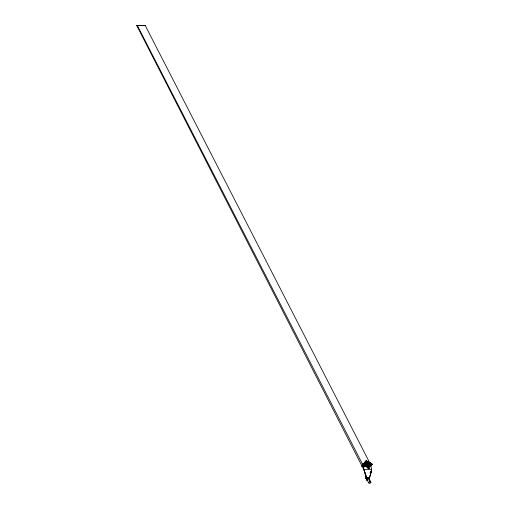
<?xml version="1.0" encoding="UTF-8"?>
<svg xmlns="http://www.w3.org/2000/svg" width="509" height="509" viewBox="0 0 509 509"><rect width="100%" height="100%" fill="white"/><g stroke="black" fill="none" stroke-linecap="round" stroke-linejoin="round"><path stroke-width="0.76" d="M366.913 478.25L366.849 478.447M369.992 462.916L367.562 465.989L367.651 465.309M367.466 466.32L367.721 465.85M368.955 467.752C369.273 468.923 368.91 467.02 368.096 468.051M368.529 467.644C367.988 468.407 368.357 467.224 368.828 468.337M368.128 467.994L368.274 468.325M370.113 463.343L367.727 466.015L367.403 465.608M363.661 463.686C369.324 467.504 366.435 464.163 368.306 468.121M367.504 466.11L363.731 463.629M367.199 465.888L367.46 465.735M368.777 468.267L367.593 465.665M368.192 467.898L367.294 465.9M367.294 465.748L367.574 465.977L367.358 465.5L368.141 464.991L364.361 462.891M367.396 478.829L363.789 469.553L136.686 25.45L137.392 25.635L362.389 463.941L367.027 480.49L367.269 479.383M369.229 479.039L371.704 469.572L370.654 465.36M369.216 478.835L371.704 469.572L363.789 469.553M365.099 465.83L367.199 467.122L363.038 464.564M367.065 463.527L369.127 464.793M367.174 463.654L369.152 464.838M368.834 467.943L367.88 466.047L367.078 465.773L366.556 466.308M367.415 465.347L368.172 464.959M369.763 463.731L367.473 466.874L370.037 463.298M368.172 467.917L368.109 468.248M369.038 468.248L368.631 467.739M366.83 478.498L366.938 478.155M367.377 465.907L367.511 465.939M369.044 468.235L368.879 468.433M368.497 477.436L370.946 482.233L369.82 483.55L368.669 482.882L366.187 478.034L365.786 478.505L365.952 477.302M367.256 477.862L367.638 477.716L367.848 478.441L368.052 477.817L367.632 478.441L367.199 477.919L367.04 478.199L367.752 478.384L368.052 477.938L367.632 478.441L367.237 477.811L367.632 477.69M368.077 462.732L368.261 462.337M369.922 463.801L370.018 463.419M368.204 468.076L368.694 467.733M370.444 464.221L370.934 463.457M362.974 466.6L361.753 465.888L366.187 460.696L372.314 464.265L371.055 465.869L364.902 462.229M361.816 465.894L366.2 460.766M362.828 466.524L367.32 461.396M363.515 465.881L367.409 461.409L363.68 465.862M363.49 466.301L367.543 461.498M364.482 466.568L368.401 462.35M364.406 466.861L368.484 462.038M364.469 466.893L368.637 462.115L369.801 462.834M365.112 466.384L368.643 462.14M367.842 464.749L366.493 466.327M366.283 466.829L369.706 462.751M366.308 466.848L369.858 462.827L371.023 463.546M366.677 466.588L369.865 462.84M370.024 462.935L367.46 466.079L367.161 465.773M367.555 466.416L370.183 463.381M368.491 466.384L370.966 463.483M368.522 466.403L371.093 463.559M371.086 463.534L369.178 465.754M368.707 466.556L371.214 463.623M368.802 466.568L371.265 463.68M368.72 467.93L369.108 468.127L368.783 467.758M370.189 466.479L372.314 464.265M370.208 466.518L372.187 464.189M371.971 464.628L365.946 461.339M368.561 468.051L368.86 467.758M368.669 482.882L369.801 481.565L367.695 477.455M368.949 468.439L368.726 467.917M368.821 468.471L368.484 468.598M367.294 466.034L368.58 468.242M367.574 466.289L366.83 466.142M365.373 466.066L365.405 465.741M367.587 466.39L366.766 466.327M136.686 25.45L145.3 25.647L369.941 463.247M137.392 25.635L145.3 25.647M362.389 463.941L363.973 463.941M367.104 478.11L367.752 478.384L367.638 477.716M368.37 468.566L368.109 468.191M372.206 464.272L366.156 460.76L367.358 461.415M372.015 464.749L366.009 461.262M365.621 461.415L366.779 462.089M365.564 461.459L371.672 464.978M365.526 461.498L371.57 465.016M364.991 462.153L366.149 462.827M371.118 465.799L364.928 462.204M364.298 462.942L369.375 465.837M364.272 462.967L369.318 465.9M369.47 466.562L364.018 463.419L369.413 466.626M363.642 463.705L367.562 465.989M363.102 464.361L366.862 466.486L367.256 465.951M363.019 464.405L366.824 466.543M363.006 464.456L366.703 466.6M362.472 465.099L363.636 465.773M363.528 466.327L362.249 465.665M363.585 466.435L362.134 465.614L363.528 466.499M361.842 465.837L363.006 466.511M365.793 478.307L366.938 478.975M365.723 478.384L366.932 479.166M369.801 481.565L370.946 482.233M367.453 477.798L367.752 478.384M366.378 460.849L361.886 465.977M368.344 465.741L368.3 465.659A2.717 0.744 40.5 0 1 366.525 464.628L366.518 464.768M368.293 465.799L368.255 465.716A2.717 0.744 40.5 0 1 366.474 464.685M366.9 464.189L366.894 464.329A2.717 0.744 40.5 0 0 368.669 465.36A2.717 0.744 40.5 0 1 366.944 464.272M367.549 466.537L367.593 466.619A2.717 0.744 40.5 0 1 365.818 465.589M366.098 465.073L366.143 465.207A2.717 0.744 40.5 0 0 367.918 466.238L367.969 466.18A2.717 0.744 40.5 0 1 366.194 465.15M365.774 465.506L365.767 465.646A2.717 0.744 40.5 0 0 367.549 466.677L367.504 466.594A2.717 0.744 40.5 0 1 365.723 465.563M368.681 468.121L367.479 465.678M367.415 466.206L368.421 468.185M363.445 467.701L367.027 480.49M368.796 462.223L365.341 466.282L368.821 462.267M370.431 471.849L370.068 472.861L371.169 472.995L371.532 471.989L370.431 471.849M363.801 465.932L362.383 465.15L363.744 465.996"/></g></svg>
